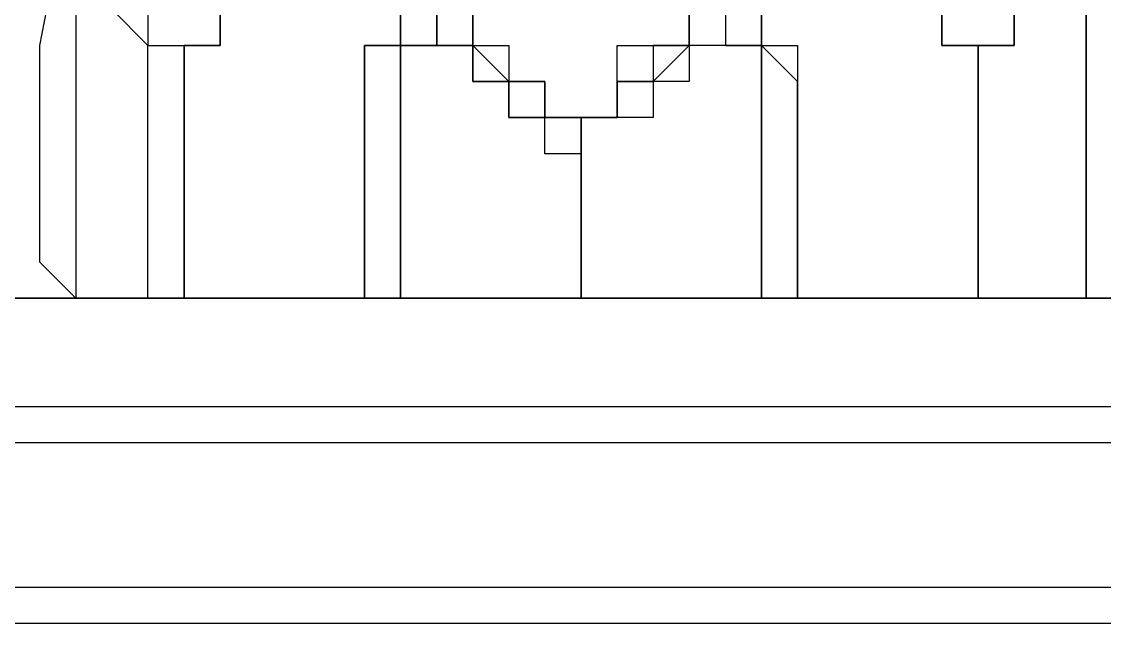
# Model space of a CAD drawing. Header units: millimetres. Extents: x 0 to 600, y 0 to 450.
# Drawn here: x 456.5 to 486.5, y 190 to 206.66 of the extents above; entities that cross this region are included whole.
import ezdxf

# ---------------------------------------------------------------- set-up
doc = ezdxf.new("R2010")
doc.units = ezdxf.units.MM
doc.layers.add('Engraving', color=1, linetype='Continuous')
doc.layers.add('External Cuts', color=5, linetype='Continuous')

# ---------------------------------------------------------------- blocks, each defined once
blk = doc.blocks.new('roof front')
blk.add_line((-153, 15), (3, 15))

msp = doc.modelspace()

# ---------------------------------------------------------------- linework, layer by layer
at = {"layer": 'Engraving'}
for p, q in [((457, 206), (458, 211)), ((458, 209), (458, 205)), ((486, 209), (486, 205)), ((486, 205), (486, 209)), ((460, 206), (459, 207)), ((460, 207), (460, 206)), ((462, 206), (462, 207)), ((462, 207), (462, 206)), ((467, 207), (467, 206)), ((467, 206), (467, 207)), ((468, 206), (468, 207)), ((468, 207), (468, 206)), ((469, 206), (469, 207)), ((469, 207), (469, 206)), ((475, 206), (475, 207)), ((475, 207), (475, 206)), ((475, 206), (475, 207)), ((476, 207), (476, 206)), ((477, 206), (477, 207)), ((477, 207), (477, 206)), ((482, 207), (482, 206)), ((482, 206), (482, 207)), ((484, 206), (484, 207)), ((484, 207), (484, 206)), ((457, 200), (457, 206)), ((460, 206), (460, 206)), ((460, 206), (461, 206)), ((460, 203), (460, 206)), ((460, 206), (460, 206)), ((460, 206), (460, 206)), ((461, 206), (461, 206)), ((461, 206), (461, 205)), ((461, 203), (461, 206)), ((461, 206), (461, 206)), ((461, 206), (461, 206)), ((461, 206), (461, 206)), ((461, 206), (462, 206)), ((462, 206), (461, 206)), ((461, 206), (461, 206)), ((461, 206), (461, 205)), ((462, 206), (462, 206)), ((467, 206), (466, 206)), ((466, 206), (466, 206)), ((466, 206), (466, 205)), ((466, 205), (466, 206)), ((466, 206), (466, 206)), ((466, 206), (467, 206)), ((467, 206), (467, 206)), ((467, 206), (467, 206)), ((467, 206), (467, 206)), ((467, 205), (467, 206)), ((467, 206), (467, 206)), ((467, 206), (467, 206)), ((467, 206), (467, 206)), ((467, 206), (467, 206)), ((467, 206), (468, 206)), ((468, 206), (467, 206)), ((467, 206), (467, 206)), ((467, 206), (467, 206)), ((467, 206), (467, 205)), ((468, 206), (469, 206)), ((469, 206), (468, 206)), ((468, 206), (468, 206)), ((468, 206), (468, 206)), ((468, 206), (468, 206)), ((468, 206), (468, 206)), ((469, 206), (469, 206)), ((469, 206), (469, 206)), ((469, 206), (469, 206)), ((469, 206), (469, 206)), ((469, 206), (469, 206)), ((469, 206), (469, 205)), ((469, 205), (469, 206)), ((470, 205), (469, 206)), ((469, 206), (469, 206)), ((469, 206), (469, 206)), ((469, 206), (469, 206)), ((469, 206), (469, 206)), ((469, 206), (469, 206)), ((469, 206), (469, 206)), ((469, 206), (470, 206)), ((470, 206), (470, 206)), ((470, 206), (470, 206)), ((470, 206), (470, 205)), ((473, 205), (473, 206)), ((473, 206), (474, 206)), ((474, 205), (475, 206)), ((475, 206), (474, 206)), ((474, 206), (474, 206)), ((474, 206), (474, 205)), ((474, 206), (474, 206)), ((474, 206), (474, 206)), ((474, 206), (474, 206)), ((474, 206), (474, 206)), ((474, 206), (474, 206)), ((474, 206), (475, 206)), ((475, 206), (475, 206)), ((475, 206), (475, 206)), ((475, 206), (475, 206)), ((475, 206), (475, 206)), ((475, 206), (475, 206)), ((476, 206), (475, 206)), ((475, 206), (475, 206)), ((475, 206), (475, 206)), ((475, 206), (475, 205)), ((475, 206), (475, 206)), ((475, 206), (475, 206)), ((475, 206), (475, 206)), ((476, 206), (476, 206)), ((476, 206), (477, 206)), ((477, 206), (476, 206)), ((476, 206), (476, 206)), ((476, 206), (476, 206)), ((476, 206), (476, 206)), ((477, 206), (477, 206)), ((477, 206), (477, 206)), ((477, 206), (477, 206)), ((477, 206), (477, 206)), ((477, 206), (477, 205)), ((477, 205), (477, 206)), ((477, 206), (477, 206)), ((478, 205), (477, 206)), ((477, 206), (477, 206)), ((477, 206), (477, 206)), ((477, 206), (477, 206)), ((477, 206), (478, 206)), ((478, 206), (478, 205)), ((482, 206), (482, 206)), ((482, 206), (483, 206)), ((483, 206), (482, 206)), ((482, 206), (482, 206)), ((483, 206), (483, 203)), ((483, 203), (483, 206)), ((483, 205), (483, 206)), ((483, 206), (484, 206)), ((484, 206), (483, 206)), ((483, 206), (483, 203)), ((484, 206), (484, 206)), ((458, 205), (458, 201)), ((461, 205), (461, 203)), ((461, 205), (461, 203)), ((466, 205), (466, 205)), ((466, 205), (466, 202)), ((466, 202), (466, 205)), ((467, 204), (467, 205)), ((467, 205), (467, 205)), ((467, 205), (467, 205)), ((467, 205), (467, 205)), ((467, 205), (467, 205)), ((467, 205), (467, 202)), ((469, 205), (470, 205)), ((470, 205), (469, 205)), ((469, 205), (469, 205)), ((469, 205), (469, 205)), ((470, 205), (470, 205)), ((470, 205), (470, 205)), ((470, 205), (470, 205)), ((470, 205), (470, 205)), ((470, 205), (470, 205)), ((470, 205), (470, 204)), ((470, 204), (470, 205)), ((470, 205), (470, 205)), ((470, 205), (470, 205)), ((470, 205), (470, 205)), ((471, 205), (470, 205)), ((470, 205), (470, 205)), ((470, 205), (470, 205)), ((470, 205), (470, 205)), ((470, 205), (470, 205)), ((470, 205), (470, 205)), ((470, 205), (470, 205)), ((470, 205), (470, 205)), ((470, 205), (470, 205)), ((470, 205), (471, 205)), ((471, 204), (471, 205)), ((471, 205), (471, 205)), ((471, 205), (471, 205)), ((471, 205), (471, 205)), ((471, 205), (471, 205)), ((471, 205), (471, 204)), ((473, 204), (473, 205)), ((473, 205), (473, 205)), ((473, 205), (474, 205)), ((474, 205), (473, 205)), ((473, 205), (473, 205)), ((473, 205), (473, 205)), ((473, 205), (473, 205)), ((473, 205), (473, 205)), ((473, 205), (473, 204)), ((473, 204), (473, 205)), ((473, 205), (473, 205)), ((473, 205), (473, 205)), ((473, 205), (473, 205)), ((473, 205), (473, 205)), ((473, 205), (473, 205)), ((473, 205), (473, 205)), ((473, 205), (473, 205)), ((473, 205), (473, 205)), ((474, 205), (474, 205)), ((474, 205), (474, 205)), ((474, 205), (474, 205)), ((474, 205), (474, 205)), ((474, 205), (474, 205)), ((475, 205), (474, 205)), ((474, 205), (474, 205)), ((474, 205), (474, 205)), ((474, 205), (474, 205)), ((474, 205), (474, 205)), ((474, 205), (474, 205)), ((474, 205), (474, 205)), ((474, 205), (474, 204)), ((474, 205), (474, 205)), ((474, 205), (474, 205)), ((474, 205), (474, 205)), ((475, 205), (475, 205)), ((477, 205), (477, 205)), ((477, 205), (477, 202)), ((477, 202), (477, 205)), ((477, 205), (477, 205)), ((478, 202), (478, 205)), ((478, 205), (478, 205)), ((478, 205), (478, 204)), ((483, 203), (483, 205)), ((486, 205), (486, 201)), ((486, 201), (486, 205)), ((467, 202), (467, 204)), ((470, 204), (471, 204)), ((471, 204), (470, 204)), ((470, 204), (470, 204)), ((471, 204), (471, 204)), ((471, 204), (471, 204)), ((471, 204), (471, 204)), ((471, 204), (472, 204)), ((471, 203), (471, 204)), ((471, 204), (471, 204)), ((471, 204), (471, 204)), ((471, 204), (471, 204)), ((471, 204), (471, 204)), ((472, 204), (471, 204)), ((471, 204), (471, 204)), ((471, 204), (471, 204)), ((471, 204), (471, 204)), ((471, 204), (471, 204)), ((471, 204), (472, 204)), ((472, 204), (472, 201)), ((472, 201), (472, 204)), ((472, 204), (472, 204)), ((472, 204), (472, 204)), ((472, 204), (473, 204)), ((473, 204), (472, 204)), ((472, 204), (472, 199)), ((473, 204), (472, 204)), ((472, 204), (472, 204)), ((472, 204), (472, 204)), ((472, 204), (472, 204)), ((472, 204), (472, 204)), ((472, 204), (472, 204)), ((472, 204), (472, 204)), ((472, 204), (473, 204)), ((473, 204), (473, 204)), ((473, 204), (473, 204)), ((473, 204), (473, 204)), ((474, 204), (473, 204)), ((473, 204), (473, 204)), ((473, 204), (473, 204)), ((473, 204), (473, 204)), ((473, 204), (473, 204)), ((473, 204), (473, 204)), ((473, 204), (473, 204)), ((473, 204), (473, 204)), ((474, 204), (474, 204)), ((478, 204), (478, 202)), ((460, 199), (460, 203)), ((461, 203), (461, 200)), ((461, 200), (461, 203)), ((461, 203), (461, 199)), ((472, 203), (471, 203)), ((472, 201), (472, 203)), ((472, 203), (472, 203)), ((483, 203), (483, 199)), ((483, 199), (483, 203)), ((483, 200), (483, 203)), ((483, 203), (483, 199)), ((466, 202), (466, 200)), ((466, 199), (466, 202)), ((467, 200), (467, 202)), ((467, 202), (467, 199)), ((477, 202), (477, 200)), ((477, 199), (477, 202)), ((478, 200), (478, 202)), ((478, 202), (478, 199)), ((458, 201), (458, 200)), ((472, 201), (472, 200)), ((472, 199), (472, 201)), ((472, 200), (472, 201)), ((486, 201), (486, 200)), ((486, 200), (486, 201)), ((458, 199), (457, 200)), ((458, 200), (458, 199)), ((461, 200), (461, 199)), ((461, 199), (461, 200)), ((466, 200), (466, 199)), ((467, 199), (467, 200)), ((472, 200), (472, 199)), ((472, 199), (472, 200)), ((477, 200), (477, 199)), ((478, 199), (478, 200)), ((483, 199), (483, 200)), ((486, 200), (486, 199)), ((486, 199), (486, 200)), ((457, 199), (456, 199)), ((456, 199), (457, 199)), ((472, 199), (457, 199)), ((457, 199), (457, 199)), ((457, 199), (457, 199)), ((457, 199), (459, 199)), ((458, 199), (458, 199)), ((458, 199), (458, 199)), ((458, 199), (458, 199)), ((459, 199), (458, 199)), ((458, 199), (458, 199)), ((458, 199), (458, 199)), ((458, 199), (458, 199)), ((458, 199), (459, 199)), ((459, 199), (472, 199)), ((461, 199), (459, 199)), ((459, 199), (460, 199)), ((461, 199), (461, 199)), ((461, 199), (461, 199)), ((462, 199), (461, 199)), ((461, 199), (461, 199)), ((461, 199), (461, 199)), ((461, 199), (464, 199)), ((464, 199), (462, 199)), ((465, 199), (464, 199)), ((464, 199), (466, 199)), ((466, 199), (465, 199)), ((466, 199), (466, 199)), ((469, 199), (467, 199)), ((467, 199), (467, 199)), ((467, 199), (467, 199)), ((467, 199), (467, 199)), ((467, 199), (469, 199)), ((471, 199), (469, 199)), ((469, 199), (472, 199)), ((472, 199), (471, 199)), ((487, 199), (472, 199)), ((472, 199), (483, 199)), ((472, 199), (472, 199)), ((472, 199), (472, 199)), ((473, 199), (472, 199)), ((472, 199), (472, 199)), ((472, 199), (472, 199)), ((472, 199), (473, 199)), ((475, 199), (473, 199)), ((473, 199), (475, 199)), ((476, 199), (475, 199)), ((475, 199), (477, 199)), ((477, 199), (476, 199)), ((477, 199), (477, 199)), ((480, 199), (478, 199)), ((478, 199), (478, 199)), ((478, 199), (478, 199)), ((478, 199), (478, 199)), ((478, 199), (480, 199)), ((483, 199), (480, 199)), ((480, 199), (483, 199)), ((483, 199), (487, 199)), ((484, 199), (483, 199)), ((483, 199), (483, 199)), ((483, 199), (483, 199)), ((483, 199), (485, 199)), ((485, 199), (484, 199)), ((486, 199), (485, 199)), ((485, 199), (485, 199)), ((485, 199), (486, 199)), ((486, 199), (486, 199)), ((486, 199), (486, 199)), ((486, 199), (486, 199)), ((486, 199), (486, 199)), ((486, 199), (486, 199)), ((486, 199), (486, 199)), ((394, 196), (550, 196)), ((550, 195), (394, 195)), ((394, 191), (550, 191))]:
    msp.add_line(p, q, dxfattribs=at)

# ---------------------------------------------------------------- block references
at = {"layer": 'External Cuts'}
msp.add_blockref('roof front', (547, 175), dxfattribs=at)

doc.saveas('drawing.dxf')
